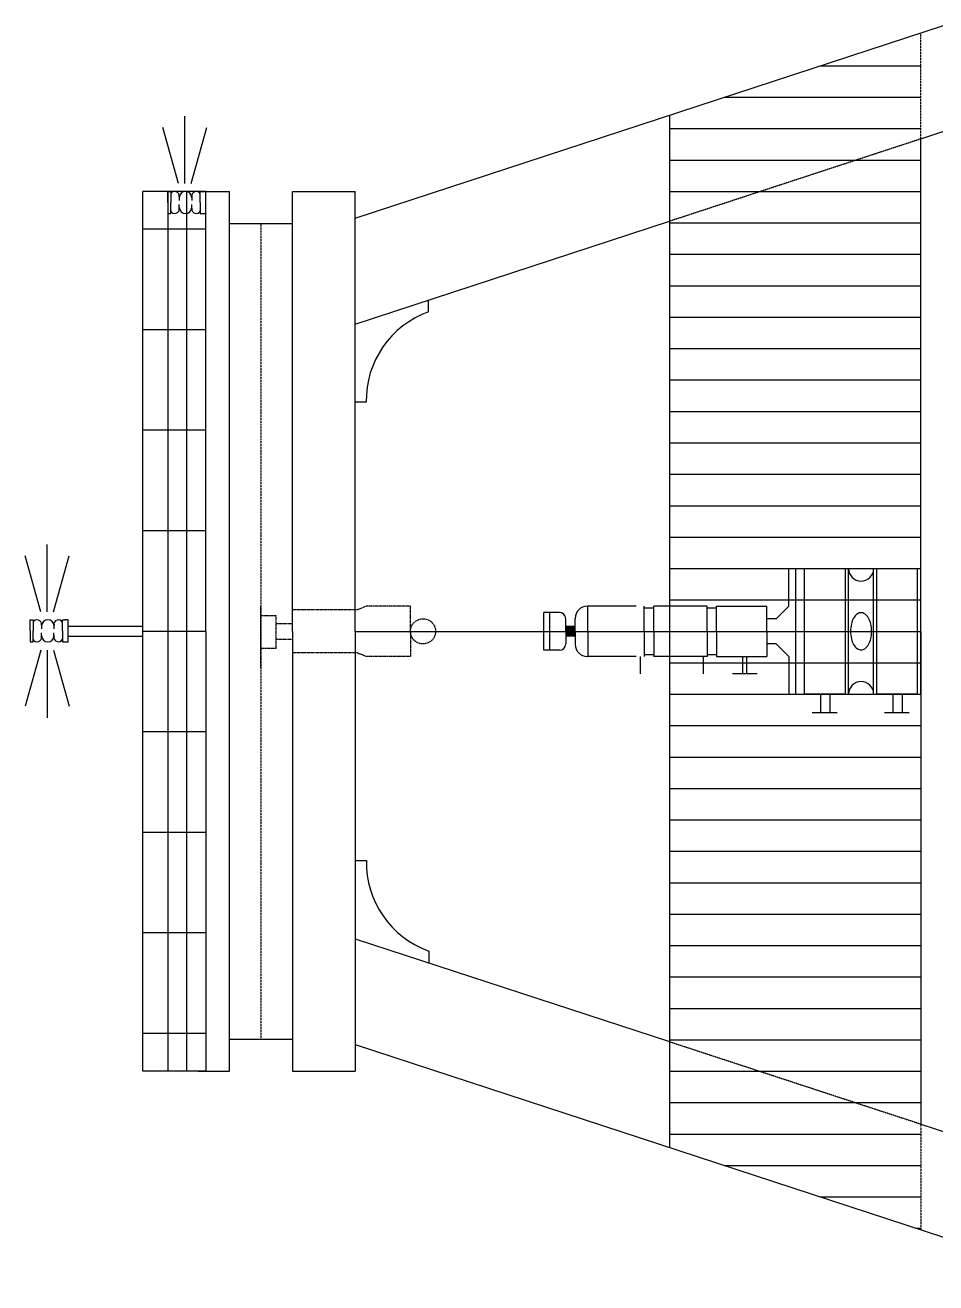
# Model space of a CAD drawing. Header units: millimetres. Extents: x 315178 to 535220, y 80241 to 421603.
# Drawn here: x 388354 to 402846, y 307475 to 327490 of the extents above; entities that cross this region are included whole.
import ezdxf

# ---------------------------------------------------------------- set-up
doc = ezdxf.new("R2010")
doc.units = ezdxf.units.MM
doc.linetypes.add('DASHDOT2', pattern=[12.7, 6.35, -3.175, 0, -3.175])
doc.linetypes.add('HIDDEN2', pattern=[4.7625, 3.175, -1.5875])
for name, color, linetype in [('DIB-013', 7, 'Continuous'), ('DIB-018', 6, 'Continuous'), ('DIB-035', 1, 'Continuous'), ('DIB-050', 111, 'Continuous'), ('EJES', 6, 'DASHDOT2'), ('OCU-035', 1, 'HIDDEN2'), ('TEX-018', 6, 'Continuous')]:
    doc.layers.add(name, color=color, linetype=linetype)

# ---------------------------------------------------------------- blocks, each defined once
blk = doc.blocks.new('LUZ1')
for p, q in [((-310, 435), (-1199, 682)), ((-176, 605), (-176, 556)), ((0, 605), (-176, 605)), ((0, 605), (176, 605)), ((176, 605), (176, 556)), ((303, 435), (1192, 682)), ((-176, 556), (0, 556)), ((-94, 420), (-31, 420)), ((176, 556), (0, 556)), ((94, 420), (31, 420)), ((-310, 333), (-1383, 333)), ((-310, 231), (-1199, -17)), ((-94, 224), (-31, 224)), ((94, 224), (31, 224)), ((303, 333), (1376, 333)), ((303, 231), (1192, -17)), ((0, 87), (-176, 87)), ((-176, 87), (-176, 0)), ((-176, 0), (176, 0)), ((0, 87), (176, 87)), ((176, 87), (176, 38)), ((176, 0), (176, 49))]:
    blk.add_line(p, q)
for centre, radius, start, end in [((-76, 322), 99.9, 90, 270), ((-103, 491), 71.6, 112.9943, 280.9508), ((76, 322), 99.9, 270, 90), ((103, 491), 71.6, 259.0492, 67.0057), ((-103, 153), 71.6, 79.0492, 247.0057), ((103, 153), 71.6, 292.9943, 100.9508)]:
    blk.add_arc(centre, radius, start, end)

msp = doc.modelspace()

# ---------------------------------------------------------------- linework, layer by layer
at = {"layer": 'DIB-013'}
for p, q in [((401009, 326843), (402606, 326843)), ((399483, 326343), (402606, 326343)), ((390894, 324970), (390894, 326044)), ((398606, 326056), (398606, 309630)), ((390793, 324970), (390545, 325859)), ((390996, 324970), (391244, 325859)), ((398606, 325843), (402606, 325843)), ((398606, 325343), (402606, 325343)), ((390622, 324843), (390671, 324843)), ((390622, 324667), (390622, 324843)), ((390671, 324843), (390671, 324667)), ((391141, 324843), (391189, 324843)), ((391141, 324667), (391141, 324843)), ((391227, 324843), (391179, 324843)), ((391227, 324491), (391227, 324843)), ((398606, 324843), (402606, 324843)), ((390622, 324667), (390622, 324491)), ((390671, 324491), (390671, 324667)), ((390807, 324761), (390807, 324699)), ((391004, 324761), (391004, 324699)), ((391141, 324667), (391141, 324491)), ((390622, 324491), (390671, 324491)), ((390807, 324573), (390807, 324636)), ((391004, 324573), (391004, 324636)), ((391141, 324491), (391227, 324491)), ((398606, 324343), (402606, 324343)), ((398606, 323843), (402606, 323843)), ((398606, 323343), (402606, 323343)), ((398606, 322843), (402606, 322843)), ((398606, 322343), (402606, 322343)), ((398606, 321843), (402606, 321843)), ((398606, 321343), (402606, 321343)), ((398606, 320843), (402606, 320843)), ((398606, 320343), (402606, 320343)), ((398606, 319843), (402606, 319843)), ((398606, 319343), (402606, 319343)), ((398606, 318843), (402606, 318843)), ((398606, 318343), (402606, 318343)), ((393606, 317843), (399313, 317843)), ((398606, 317843), (402606, 317843)), ((398606, 317343), (402606, 317343)), ((398606, 316843), (402606, 316843)), ((398606, 316343), (402606, 316343)), ((398606, 315843), (402606, 315843)), ((398606, 315343), (402606, 315343)), ((398606, 314843), (402606, 314843)), ((398606, 314343), (402606, 314343)), ((398606, 313843), (402606, 313843)), ((398606, 313343), (402606, 313343)), ((398606, 312843), (402606, 312843)), ((398606, 312343), (402606, 312343)), ((398606, 311843), (402606, 311843)), ((398606, 311343), (402606, 311343)), ((398606, 310843), (402606, 310843)), ((398606, 310343), (402606, 310343)), ((398606, 309843), (402606, 309843)), ((399483, 309343), (402606, 309343)), ((401009, 308843), (402606, 308843)), ((402535, 308343), (402606, 308343))]:
    msp.add_line(p, q, dxfattribs=at)
for centre, radius, start, end in [((390736, 324771), 71.6, 349.0492, 157.0057), ((390905, 324743), 99.9, 0, 180), ((391075, 324771), 71.6, 22.9943, 190.9508), ((390736, 324564), 71.6, 202.9943, 10.9508), ((390905, 324591), 99.9, 180, 0), ((391075, 324564), 71.6, 169.0492, 337.0057)]:
    msp.add_arc(centre, radius, start, end, dxfattribs=at)
at = {"layer": 'DIB-018'}
for p, q in [((400506, 318843), (400756, 318843)), ((400506, 318243), (400506, 318843)), ((400619, 316843), (400619, 318843)), ((400756, 316843), (400756, 318843)), ((400756, 318843), (401406, 318843)), ((401406, 316843), (401406, 318843)), ((401456, 316843), (401456, 318843)), ((401856, 316843), (401856, 318843)), ((401906, 316843), (401906, 318843)), ((401906, 318843), (402556, 318843)), ((402556, 316843), (402556, 318843)), ((402606, 316843), (402606, 318843)), ((397301, 318243), (397306, 318243)), ((397306, 317843), (397306, 318243)), ((398077, 318243), (397306, 318243)), ((398206, 317843), (398206, 318243)), ((398356, 317843), (398356, 318243)), ((399206, 318243), (398356, 318243)), ((399206, 317843), (399206, 318243)), ((399356, 317843), (399356, 318243)), ((399356, 318243), (400156, 318243)), ((400156, 317843), (400156, 318243)), ((400306, 318043), (400506, 318243)), ((396606, 317543), (396606, 318143)), ((396856, 318143), (396606, 318143)), ((396701, 317543), (396701, 318143)), ((396956, 317843), (396956, 318043)), ((397106, 317843), (397106, 318048)), ((398206, 318218), (398356, 318218)), ((399206, 318218), (399356, 318218)), ((400306, 318043), (400156, 318043)), ((397106, 317918), (396956, 317918)), ((396956, 317843), (396956, 317643)), ((397106, 317843), (397106, 317638)), ((397306, 317843), (397306, 317443)), ((398206, 317843), (398206, 317443)), ((398356, 317843), (398356, 317443)), ((399206, 317843), (399206, 317443)), ((399356, 317843), (399356, 317443)), ((400156, 317843), (400156, 317443)), ((397106, 317768), (396956, 317768)), ((400306, 317643), (400156, 317643)), ((400306, 317643), (400506, 317443)), ((396856, 317543), (396606, 317543)), ((397301, 317443), (397306, 317443)), ((398077, 317443), (397306, 317443)), ((398146, 317168), (398146, 317443)), ((398356, 317468), (398206, 317468)), ((399206, 317443), (398356, 317443)), ((399146, 317168), (399146, 317443)), ((399356, 317468), (399206, 317468)), ((399356, 317443), (400156, 317443)), ((399776, 317168), (399776, 317443)), ((399836, 317168), (399836, 317443)), ((400506, 317443), (400506, 316843)), ((400003, 317168), (399609, 317168)), ((400506, 316843), (400756, 316843)), ((401406, 316843), (400756, 316843)), ((401011, 316845), (401011, 316545)), ((401157, 316845), (401157, 316545)), ((402556, 316843), (401906, 316843)), ((402161, 316845), (402161, 316545)), ((402307, 316845), (402307, 316545)), ((401273, 316545), (400879, 316545)), ((402423, 316545), (402029, 316545))]:
    msp.add_line(p, q, dxfattribs=at)
msp.add_lwpolyline([(401656, 318140, 0.159068), (401598, 318121, 0.106415), (401537, 318053, 0.071395), (401502, 317962, 0.057727), (401488, 317843, 0.057727), (401502, 317724, 0.071395), (401537, 317633, 0.106415), (401598, 317566, 0.159068), (401656, 317547, 0.159068), (401715, 317566, 0.106415), (401775, 317633, 0.071395), (401811, 317724, 0.057727), (401824, 317843, 0.057727), (401811, 317962, 0.071395), (401775, 318053, 0.106415), (401715, 318121, 0.159068)], format="xyb", close=True, dxfattribs=at)
for centre, radius, start, end in [((401656, 318843), 200, 180, 0), ((397301, 318048), 195, 90, 180), ((396856, 318043), 100, 0, 90), ((396856, 317643), 100, 270, 0), ((397301, 317638), 195, 180, 270), ((401656, 316843), 200, 0, 180)]:
    msp.add_arc(centre, radius, start, end, dxfattribs=at)
msp.add_solid([(397106, 317768), (396956, 317768), (397106, 317918), (396956, 317918)], dxfattribs=at)
at = {"layer": 'DIB-035'}
for p, q in [((390227, 322643), (390227, 324843)), ((391227, 324843), (390227, 324843)), ((390627, 322643), (390627, 324843)), ((390927, 322643), (390927, 324843)), ((391227, 324243), (390227, 324243)), ((394774, 322929), (394774, 323117)), ((390227, 319443), (390227, 322643)), ((391227, 322643), (390227, 322643)), ((391227, 322643), (390227, 322643)), ((390627, 319443), (390627, 322643)), ((390927, 319443), (390927, 322643)), ((393781, 321489), (393608, 321489)), ((391227, 321043), (390227, 321043)), ((390227, 316243), (390227, 319443)), ((391227, 319443), (390227, 319443)), ((391227, 319443), (390227, 319443)), ((390627, 316243), (390627, 319443)), ((390927, 316243), (390927, 319443)), ((389048, 317923), (390227, 317923)), ((391227, 317843), (390227, 317843)), ((389048, 317764), (390227, 317764)), ((390227, 313043), (390227, 316243)), ((391227, 316243), (390227, 316243)), ((391227, 316243), (390227, 316243)), ((390627, 313043), (390627, 316243)), ((390927, 313043), (390927, 316243)), ((391227, 314643), (390227, 314643)), ((393784, 314193), (393610, 314193)), ((390227, 310843), (390227, 313043)), ((391227, 313043), (390227, 313043)), ((391227, 313043), (390227, 313043)), ((390627, 310843), (390627, 313043)), ((390927, 310843), (390927, 313043)), ((394777, 312754), (394777, 312566)), ((391227, 311443), (390227, 311443)), ((391227, 310843), (390227, 310843))]:
    msp.add_line(p, q, dxfattribs=at)
for centre, start, end in [((395281, 321517), 109.7366, 181.0613), ((395283, 314166), 178.9387, 250.2634)]:
    msp.add_arc(centre, 1500, start, end, dxfattribs=at)
at = {"layer": 'DIB-050'}
for p, q in [((393606, 324418), (405184, 328211)), ((402606, 325683), (407979, 327443)), ((402606, 317843), (402606, 325683)), ((391106, 324843), (391606, 324843)), ((391106, 324843), (391606, 324843)), ((391106, 324843), (391606, 324843)), ((391106, 324843), (391606, 324843)), ((391227, 317843), (391227, 324843)), ((391606, 317843), (391606, 324843)), ((392606, 317843), (392606, 324843)), ((392606, 324843), (393606, 324843)), ((393606, 317843), (393606, 324843)), ((391606, 324334), (392606, 324334)), ((391606, 324334), (392606, 324334)), ((391606, 324334), (392606, 324334)), ((393606, 322734), (398606, 324372)), ((391227, 317843), (391227, 310843)), ((391606, 311352), (391606, 317843)), ((392606, 317843), (392606, 310843)), ((393606, 317843), (393606, 310843)), ((402606, 317843), (402606, 310003)), ((393606, 312952), (398606, 311314)), ((391606, 311352), (392606, 311352)), ((391606, 310843), (391606, 311352)), ((393606, 311269), (405184, 307475)), ((391106, 310843), (391606, 310843)), ((392606, 310843), (393606, 310843)), ((402606, 310003), (407979, 308243))]:
    msp.add_line(p, q, dxfattribs=at)
at = {"layer": 'EJES'}
for p, q in [((392106, 317262), (392104, 318239)), ((393785, 318243), (393641, 318185)), ((394485, 318243), (393785, 318243)), ((394485, 317843), (394485, 318243)), ((392104, 317571), (392104, 318094)), ((392104, 318094), (392341, 318094)), ((392341, 318094), (392341, 317974)), ((393641, 318185), (392606, 318185)), ((392344, 317963), (392344, 317571)), ((392594, 317963), (392344, 317963)), ((394485, 317843), (394485, 317443)), ((392594, 317713), (392344, 317713)), ((392344, 317571), (392104, 317571)), ((393641, 317502), (392606, 317502)), ((393641, 317502), (393785, 317443)), ((394485, 317443), (393785, 317443))]:
    msp.add_line(p, q, dxfattribs=at)
msp.add_circle((394685, 317843), 200, dxfattribs=at)
at = {"layer": 'OCU-035'}
for p, q in [((402606, 325683), (402606, 327367)), ((398606, 324372), (402606, 325683)), ((392106, 324334), (392106, 311352)), ((398606, 311314), (402606, 310003)), ((402606, 310003), (402606, 309958)), ((402606, 309958), (402606, 308320))]:
    msp.add_line(p, q, dxfattribs=at)

# ---------------------------------------------------------------- block references
at = {"layer": 'TEX-018', "rotation": 90}
msp.add_blockref('LUZ1', (389036, 317851), dxfattribs=at)

doc.saveas('drawing.dxf')
